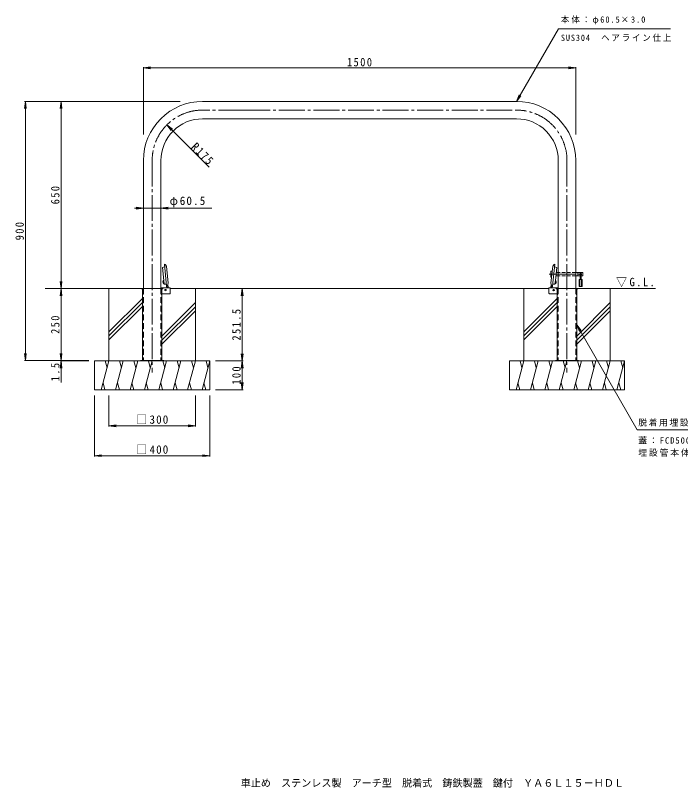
# Model space of a CAD drawing. Units: millimetres, scale not verified. Extents: x -1722 to 1797, y -1370 to 1312.
# Drawn here: x -1722 to 586, y -1370 to 1312 of the extents above; entities that cross this region are included whole.
import ezdxf
from ezdxf.enums import TextEntityAlignment as Align

# ---------------------------------------------------------------- set-up
doc = ezdxf.new("R2010")
doc.units = ezdxf.units.MM
doc.header["$LTSCALE"] = 10
for name, pattern in [('CHAIN1', [8, 5, -1, 1, -1]), ('CHAIN2', [12, 9, -1, 1, -1]), ('DASHED1', [1.8, 1.2, -0.6]), ('DASHED2', [3, 2, -1])]:
    doc.linetypes.add(name, pattern=pattern)
for name, color, linetype, lineweight in [('C-0', 4, 'Continuous', 9), ('C-1', 7, 'Continuous', 9), ('C-2', 3, 'Continuous', 9), ('C-3', 3, 'DASHED2', 9), ('C-4', 7, 'Continuous', 9), ('C-5', 7, 'Continuous', 9), ('C-6', 2, 'Continuous', 9), ('C-9', 7, 'Continuous', 9), ('C-A', 2, 'Continuous', 9), ('C-B', 2, 'Continuous', 9), ('C-E', 6, 'Continuous', 5)]:
    doc.layers.add(name, color=color, linetype=linetype, lineweight=lineweight)
doc.layers.add('F-F_F-Fﾚｲﾔ', color=2, linetype='Continuous')
doc.styles.add('ＭＳ ゴシック', font='')
doc.styles.get('ＭＳ ゴシック').set_extended_font_data('MS Gothic')

msp = doc.modelspace()

# ---------------------------------------------------------------- linework, layer by layer
at = {"layer": 'C-0', "color": 7, "linetype": 'CHAIN2'}
for p, q in [((-927.44, 982.91), (-1072.19, 982.92)), ((-927.44, 982.91), (17.31, 982.92)), ((-1247.19, 807.92), (-1247.19, 71.26)), ((192.31, 807.92), (192.31, 71.26)), ((130.92, 413.17), (249.53, 413.17))]:
    msp.add_line(p, q, dxfattribs=at)
at = {"layer": 'C-0'}
for p, q in [((-1204.64, 438.05), (-1211.63, 436.42)), ((-1196.82, 371.96), (-1204.74, 447.36)), ((-1204.49, 447.57), (-1202.1, 446.92)), ((-1202.1, 446.92), (-1197.49, 440.58)), ((-1191.28, 381.47), (-1197.49, 440.58)), ((136.39, 381.47), (142.61, 440.58)), ((147.22, 446.92), (142.61, 440.58)), ((149.76, 438.05), (156.75, 436.42)), ((-1198.32, 377.9), (-1205.5, 378.04)), ((-1191.28, 381.47), (-1192.46, 378.39)), ((136.39, 381.47), (137.58, 378.39)), ((143.43, 377.9), (150.61, 378.04)), ((-1284.69, 363.16), (-1284.69, 361.66)), ((-1284.69, 363.16), (-1284.69, 361.66)), ((-1284.69, 363.16), (-1209.69, 363.16)), ((-1284.69, 361.66), (-1281.19, 361.66)), ((-1281.19, 361.66), (-1281.19, 113.16)), ((-1213.19, 361.66), (-1213.19, 113.16)), ((-1209.69, 361.66), (-1213.19, 361.66)), ((-1209.69, 363.16), (-1209.69, 361.66)), ((154.81, 363.17), (154.81, 361.67)), ((154.81, 363.17), (154.81, 361.67)), ((154.81, 363.17), (229.81, 363.17)), ((154.81, 361.67), (158.31, 361.67)), ((158.31, 361.67), (158.31, 113.17)), ((226.31, 361.67), (226.31, 113.17)), ((229.81, 361.67), (226.31, 361.67)), ((229.81, 363.17), (229.81, 361.67))]:
    msp.add_line(p, q, dxfattribs=at)
at = {"layer": 'C-0', "linetype": 'DASHED2'}
for p, q in [((-1279.69, 361.66), (-1279.69, 113.16)), ((-1214.69, 361.66), (-1214.69, 113.16)), ((159.81, 361.67), (159.81, 113.17)), ((224.81, 361.67), (224.81, 113.17))]:
    msp.add_line(p, q, dxfattribs=at)
at = {"layer": 'C-0'}
for points in [[(-1211.63, 436.42), (-1206.84, 390.83), (-1206.84, 390.77)], [(141.93, 371.96), (149.88, 447.65), (147.22, 446.92)], [(156.75, 436.42), (151.96, 390.83), (151.95, 390.77)]]:
    msp.add_lwpolyline(points, dxfattribs=at)
at = {"layer": 'C-0', "color": 7, "linetype": 'CHAIN2'}
for centre, start, end in [((-1072.19, 807.92), 89.99976, 180), ((17.31, 807.92), 0, 90.00024)]:
    msp.add_arc(centre, 175, start, end, dxfattribs=at)
at = {"layer": 'C-0'}
for centre, radius, start, end in [((-1204.54, 447.38), 0.2, 74.79398, 186), ((-1204.87, 439.02), 1, 283.12502, 6), ((149.98, 439.02), 1, 174, 256.87498), ((149.65, 447.38), 0.2, 354, 105.20602), ((-1198.34, 376.9), 1, 6, 88.87498), ((143.45, 376.9), 1, 91.12502, 174), ((-1196.62, 371.98), 0.2, 186, 297.20602), ((141.73, 371.98), 0.2, 242.79398, 354)]:
    msp.add_arc(centre, radius, start, end, dxfattribs=at)
at = {"layer": 'C-0', "linetype": 'DASHED2'}
for centre, start, end in [((-1281.19, 361.66), 0, 90), ((-1213.19, 361.66), 90, 180), ((158.31, 361.67), 0, 90), ((226.31, 361.67), 90, 180)]:
    msp.add_arc(centre, 1.5, start, end, dxfattribs=at)
at = {"layer": 'C-1', "color": 4}
for p, q in [((-1206.84, 390.77), (-1205.5, 378.04)), ((-1192.46, 378.39), (-1194.38, 373.41)), ((137.58, 378.39), (139.49, 373.41)), ((151.95, 390.77), (150.61, 378.04)), ((-1194.38, 373.41), (-1196.52, 371.8)), ((139.49, 373.41), (141.64, 371.8))]:
    msp.add_line(p, q, dxfattribs=at)
at = {"layer": 'C-1', "color": 3}
for p, q in [((-1185.94, 365.47), (-1216.94, 365.47)), ((-1184.44, 346.47), (-1184.44, 363.97)), ((129.56, 346.47), (129.56, 363.97)), ((131.06, 365.47), (162.06, 365.47)), ((-1185.94, 344.97), (-1213.19, 344.97)), ((131.06, 344.97), (158.31, 344.97))]:
    msp.add_line(p, q, dxfattribs=at)
at = {"layer": 'C-1'}
for p, q in [((-1287.19, 113.16), (-1287.19, 111.66)), ((-1207.19, 113.16), (-1287.19, 113.16)), ((-1259.69, 113.16), (-1259.69, 111.66)), ((-1234.69, 113.16), (-1234.69, 111.66)), ((-1207.19, 113.16), (-1207.19, 111.66)), ((152.31, 113.17), (152.31, 111.67)), ((232.31, 113.17), (152.31, 113.17)), ((179.81, 113.17), (179.81, 111.67)), ((204.81, 113.17), (204.81, 111.67)), ((232.31, 113.17), (232.31, 111.67))]:
    msp.add_line(p, q, dxfattribs=at)
at = {"layer": 'C-1', "color": 3}
for centre, start, end in [((-1185.94, 363.97), 0, 90), ((131.06, 363.97), 90, 180), ((-1185.94, 346.47), 270, 0), ((131.06, 346.47), 180, 270)]:
    msp.add_arc(centre, 1.5, start, end, dxfattribs=at)
at = {"layer": 'C-2'}
for p, q in [((-927.44, 1013.16), (-1072.19, 1013.17)), ((-927.44, 1013.16), (17.31, 1013.17)), ((-927.44, 952.66), (-1072.19, 952.67)), ((-927.44, 952.66), (17.31, 952.67)), ((-1277.44, 807.92), (-1277.44, 363.17)), ((-1216.94, 807.92), (-1216.94, 363.17)), ((162.06, 807.92), (162.06, 363.17)), ((222.56, 807.92), (222.56, 363.17))]:
    msp.add_line(p, q, dxfattribs=at)
for centre, radius, start, end in [((-1072.19, 807.92), 205.25, 89.99977, 180), ((17.31, 807.92), 205.25, 0, 90.00023), ((-1072.19, 807.92), 144.75, 89.9998, 180), ((17.31, 807.92), 144.75, 0, 90.0002)]:
    msp.add_arc(centre, radius, start, end, dxfattribs=at)
at = {"layer": 'C-3'}
for p, q in [((-1277.44, 363.16), (-1277.44, 113.16)), ((-1216.94, 363.16), (-1216.94, 113.16)), ((162.06, 363.17), (162.06, 113.17)), ((222.56, 363.17), (222.56, 113.17))]:
    msp.add_line(p, q, dxfattribs=at)
at = {"layer": 'C-4'}
for p, q in [((-1277.44, 1129.42), (-1252.66, 1132.68)), ((-1277.44, 1132.42), (-1277.44, 897.83)), ((-1277.44, 1129.42), (-1252.66, 1126.16)), ((-1277.44, 1129.42), (222.56, 1129.42)), ((222.56, 1129.42), (197.77, 1132.68)), ((222.56, 1129.42), (197.77, 1126.16)), ((222.56, 1132.42), (222.56, 897.83)), ((-1687.06, 1013.17), (-1690.33, 988.38)), ((-1690.06, 1013.17), (-1150.49, 1013.17)), ((-1687.06, 1013.17), (-1687.06, 113.17)), ((-1687.06, 1013.17), (-1683.8, 988.38)), ((-1563.42, 1013.17), (-1566.68, 988.38)), ((-1563.42, 1013.17), (-1563.42, 363.17)), ((-1563.42, 1013.17), (-1560.16, 988.38)), ((-1195.9, 931.7), (-1180.68, 911.86)), ((-1277.44, 642.44), (-1302.23, 645.7)), ((-1216.94, 642.44), (-1192.16, 645.7)), ((-1039.84, 642.44), (-1307.91, 642.44)), ((-1277.44, 642.44), (-1302.23, 639.18)), ((-1277.44, 642.44), (-1277.44, 640.64)), ((-1216.94, 642.44), (-1216.94, 640.64)), ((-1216.94, 642.44), (-1192.16, 639.18)), ((-1563.42, 363.17), (-1566.68, 387.95)), ((-1563.42, 363.17), (-1560.16, 387.95)), ((-1563.42, 363.17), (-1566.68, 338.38)), ((-1563.42, 363.17), (-1563.42, 111.66)), ((-1563.42, 363.17), (-1560.16, 338.38)), ((-934.8, 363.16), (-938.06, 338.38)), ((-934.8, 111.66), (-934.8, 363.16)), ((-934.8, 363.16), (-931.53, 338.38)), ((-1687.06, 113.17), (-1690.33, 137.95)), ((-1687.06, 113.17), (-1683.8, 137.95)), ((-1563.42, 113.17), (-1566.68, 137.95)), ((-1563.42, 113.17), (-1566.68, 137.95)), ((-1563.42, 113.17), (-1560.16, 137.95)), ((-1563.42, 113.17), (-1560.16, 137.95)), ((-934.8, 111.66), (-938.06, 136.45)), ((-934.8, 111.66), (-931.53, 136.45)), ((-1690.06, 113.17), (-1467.19, 113.17)), ((-1563.42, 111.66), (-1566.68, 86.88)), ((-1566.42, 111.66), (-1467.19, 111.66)), ((-1563.42, 111.66), (-1560.16, 86.88)), ((-1563.42, 111.66), (-1563.42, 36.72)), ((-931.8, 111.66), (-1027.19, 111.66)), ((-934.8, 111.66), (-938.06, 86.88)), ((-934.8, 11.66), (-934.8, 111.66)), ((-934.8, 111.66), (-931.53, 86.88)), ((-934.8, 11.66), (-938.06, 36.45)), ((-934.8, 11.66), (-931.53, 36.45)), ((-931.8, 11.66), (-1027.19, 11.66)), ((-1447.19, -220.44), (-1447.19, -8.33)), ((-1397.19, -116.33), (-1397.19, -8.33)), ((-1097.19, -116.33), (-1097.19, -8.33)), ((-1047.19, -220.44), (-1047.19, -8.33)), ((-1397.19, -113.33), (-1372.41, -110.06)), ((-1397.19, -113.33), (-1097.19, -113.33)), ((-1397.19, -113.33), (-1372.41, -116.59)), ((-1097.19, -113.33), (-1121.98, -110.06)), ((-1097.19, -113.33), (-1121.98, -116.59)), ((-1447.19, -217.44), (-1422.41, -214.18)), ((-1047.19, -217.44), (-1071.98, -214.18)), ((-1447.19, -217.44), (-1047.19, -217.44)), ((-1447.19, -217.44), (-1422.41, -220.7)), ((-1047.19, -217.44), (-1071.98, -220.7))]:
    msp.add_line(p, q, dxfattribs=at)
msp.add_lwpolyline([(-1049.45, 785.15), (-1195.9, 931.7), (-1176.06, 916.48)], dxfattribs=at)
at = {"layer": 'C-5'}
for p, q in [((17.31, 1013.17), (162.75, 1265.08)), ((162.75, 1265.08), (551.12, 1265.09)), ((17.31, 1013.17), (26.87, 1036.26)), ((17.31, 1013.17), (32.52, 1033)), ((226.31, 236.8), (235.87, 213.71)), ((226.31, 236.8), (435.42, -127.99)), ((226.31, 236.8), (241.53, 216.97)), ((435.42, -127.99), (857.43, -127.99))]:
    msp.add_line(p, q, dxfattribs=at)
at = {"layer": 'C-6', "color": 7}
for p, q in [((135.74, 404.17), (135.74, 422.17)), ((136.74, 423.17), (140.78, 423.17)), ((138.67, 403.17), (136.74, 403.17)), ((162.06, 407.17), (153.67, 407.17)), ((162.06, 419.17), (154.93, 419.17)), ((246.74, 419.17), (222.56, 419.17)), ((246.74, 407.17), (222.56, 407.17)), ((229.74, 419.17), (229.74, 407.17)), ((247.74, 418.17), (247.74, 408.17))]:
    msp.add_line(p, q, dxfattribs=at)
at = {"layer": 'C-6', "color": 7, "linetype": 'DASHED1'}
for p, q in [((222.56, 419.17), (162.06, 419.17)), ((222.56, 407.17), (162.06, 407.17))]:
    msp.add_line(p, q, dxfattribs=at)
at = {"layer": 'C-6', "color": 7, "linetype": 'CHAIN1'}
msp.add_line((239.74, 417.68), (239.74, 408.62), dxfattribs=at)
at = {"layer": 'C-6'}
for p, q in [((-1208.94, 387.79), (-1209.65, 386.91)), ((-1209.65, 386.91), (-1208.45, 387.03)), ((-1209.19, 382.53), (-1209.65, 386.91)), ((-1209.19, 382.53), (-1207.99, 382.66)), ((-1208.31, 381.82), (-1209.19, 382.53)), ((-1208.94, 387.79), (-1208.54, 387.83)), ((-1208.31, 381.82), (-1207.91, 381.86)), ((-1191.31, 365.47), (-1192.62, 377.98)), ((136.42, 365.47), (137.74, 377.98)), ((153.42, 381.82), (153.02, 381.86)), ((154.3, 382.53), (153.11, 382.66)), ((153.42, 381.82), (154.3, 382.53)), ((154.76, 386.91), (153.57, 387.03)), ((154.05, 387.79), (153.65, 387.83)), ((154.05, 387.79), (154.76, 386.91)), ((154.3, 382.53), (154.76, 386.91))]:
    msp.add_line(p, q, dxfattribs=at)
at = {"layer": 'C-6', "color": 6, "lineweight": 5}
for p, q in [((-1284.69, 363.17), (-1618.44, 363.17)), ((-1184.44, 363.16), (129.56, 363.17)), ((222.56, 363.17), (498.97, 363.17))]:
    msp.add_line(p, q, dxfattribs=at)
at = {"layer": 'C-6', "color": 7}
for centre, radius, start, end in [((136.74, 422.17), 1, 90, 180), ((136.74, 404.17), 1, 180, 270), ((239.74, 413.17), 3.5, 310.00473, 229.99223), ((246.74, 418.17), 1, 0, 90), ((246.74, 408.17), 1, 270, 0)]:
    msp.add_arc(centre, radius, start, end, dxfattribs=at)
at = {"layer": 'C-9'}
for p, q in [((-1196.13, 365.47), (-1196.82, 371.96)), ((-1192.92, 365.47), (-1193.88, 374.69)), ((138.03, 365.47), (139, 374.69)), ((141.25, 365.47), (141.93, 371.96))]:
    msp.add_line(p, q, dxfattribs=at)
at = {"layer": 'C-A'}
for p, q in [((237.49, 411.92), (237.49, 394.17)), ((241.99, 411.92), (241.99, 394.17)), ((234.74, 394.17), (234.74, 370.67)), ((234.74, 394.17), (244.74, 394.17)), ((236.99, 394.17), (236.99, 370.67)), ((242.49, 394.17), (242.49, 370.67)), ((244.74, 394.17), (244.74, 370.67)), ((234.74, 370.67), (244.74, 370.67))]:
    msp.add_line(p, q, dxfattribs=at)
msp.add_arc((239.74, 411.92), 2.25, 0, 180, dxfattribs=at)
at = {"layer": 'C-B'}
for p, q in [((-1208.75, 389.82), (-1208.39, 390.61)), ((-1208.75, 389.82), (-1207.7, 379.87)), ((-1208.39, 390.61), (-1206.84, 390.77)), ((-1207.7, 379.87), (-1207.19, 379.17)), ((-1207.19, 379.17), (-1205.63, 379.33)), ((152.31, 379.17), (150.75, 379.33)), ((153.51, 390.61), (151.95, 390.77)), ((152.82, 379.87), (152.31, 379.17)), ((153.86, 389.82), (152.82, 379.87)), ((153.86, 389.82), (153.51, 390.61))]:
    msp.add_line(p, q, dxfattribs=at)
at = {"layer": 'C-E'}
for p, q in [((-1481.41, 363.16), (-1284.69, 363.16)), ((-1397.19, 111.66), (-1397.19, 363.16)), ((-1184.44, 363.16), (-1013.79, 363.16)), ((-1097.19, 111.66), (-1097.19, 363.16)), ((-541.91, 363.17), (129.56, 363.17)), ((42.31, 111.67), (42.31, 363.17)), ((229.81, 363.17), (425.71, 363.17)), ((342.31, 111.67), (342.31, 363.17)), ((-1281.19, 328.97), (-1397.19, 212.97)), ((158.31, 328.97), (42.31, 212.97)), ((-1281.19, 314.83), (-1397.19, 198.83)), ((-1281.19, 300.69), (-1397.19, 184.69)), ((-1097.19, 314.09), (-1213.19, 198.09)), ((-1097.19, 299.95), (-1213.19, 183.95)), ((158.31, 314.83), (42.31, 198.83)), ((158.31, 300.69), (42.31, 184.69)), ((342.31, 314.09), (226.31, 198.09)), ((342.31, 299.95), (226.31, 183.95)), ((-1097.19, 285.81), (-1213.19, 169.81)), ((342.31, 285.81), (226.31, 169.81)), ((-1447.19, 111.66), (-1047.19, 111.66)), ((-1447.19, 11.66), (-1447.19, 111.66)), ((-1397.19, 111.66), (-1423.99, 11.66)), ((-1410.24, 111.66), (-1403.72, 87.31)), ((-1347.19, 111.66), (-1373.99, 11.66)), ((-1360.24, 111.66), (-1353.72, 87.31)), ((-1297.19, 111.66), (-1323.99, 11.66)), ((-1310.24, 111.66), (-1303.72, 87.31)), ((-1247.19, 111.66), (-1273.99, 11.66)), ((-1260.24, 111.66), (-1253.72, 87.31)), ((-1197.19, 111.66), (-1223.99, 11.66)), ((-1210.24, 111.66), (-1203.72, 87.31)), ((-1147.19, 111.66), (-1173.99, 11.66)), ((-1160.24, 111.66), (-1153.72, 87.31)), ((-1097.19, 111.66), (-1123.99, 11.66)), ((-1110.24, 111.66), (-1103.72, 87.31)), ((-1047.19, 111.66), (-1073.99, 11.66)), ((-1060.24, 111.66), (-1053.72, 87.31)), ((-1047.19, 11.66), (-1047.19, 111.66)), ((-7.69, 111.67), (392.31, 111.67)), ((-7.69, 11.67), (-7.69, 111.67)), ((42.31, 111.67), (15.51, 11.67)), ((29.26, 111.67), (35.78, 87.32)), ((92.31, 111.67), (65.51, 11.67)), ((79.26, 111.67), (85.78, 87.32)), ((142.31, 111.67), (115.51, 11.67)), ((129.26, 111.67), (135.78, 87.32)), ((192.31, 111.67), (165.51, 11.67)), ((179.26, 111.67), (185.78, 87.32)), ((242.31, 111.67), (215.51, 11.67)), ((229.26, 111.67), (235.78, 87.32)), ((292.31, 111.67), (265.51, 11.67)), ((279.26, 111.67), (285.78, 87.32)), ((342.31, 111.67), (315.51, 11.67)), ((329.26, 111.67), (335.78, 87.32)), ((392.31, 111.67), (365.51, 11.67)), ((379.26, 111.67), (385.78, 87.32)), ((392.31, 11.67), (392.31, 111.67)), ((-1410.94, 11.66), (-1417.46, 36.01)), ((-1360.94, 11.66), (-1367.46, 36.01)), ((-1310.94, 11.66), (-1317.46, 36.01)), ((-1260.94, 11.66), (-1267.46, 36.01)), ((-1210.94, 11.66), (-1217.46, 36.01)), ((-1160.94, 11.66), (-1167.46, 36.01)), ((-1110.94, 11.66), (-1117.46, 36.01)), ((-1060.94, 11.66), (-1067.46, 36.01)), ((28.56, 11.67), (22.04, 36.02)), ((78.56, 11.67), (72.04, 36.02)), ((128.56, 11.67), (122.04, 36.02)), ((178.56, 11.67), (172.04, 36.02)), ((228.56, 11.67), (222.04, 36.02)), ((278.56, 11.67), (272.04, 36.02)), ((328.56, 11.67), (322.04, 36.02)), ((378.56, 11.67), (372.04, 36.02)), ((-1447.19, 11.66), (-1047.19, 11.66)), ((-7.69, 11.67), (392.31, 11.67))]:
    msp.add_line(p, q, dxfattribs=at)
at = {"layer": 'C-E', "color": 4, "lineweight": 9}
for centre in [(-1200.84, 357.67), (145.96, 357.67)]:
    msp.add_circle(centre, 2.5, dxfattribs=at)

# ---------------------------------------------------------------- texts
at = {"layer": 'C-4', "color": 2, "char_height": 29.33, "attachment_point": 7, "style": 'ＭＳ ゴシック'}
for s, insert in [('\\T1.28;\\W0.9;1500', (-571.19, 1134.42)), ('\\T1.22;\\W0.95;φ60.5', (-1186.48, 645.44)), ('\\T1.21;\\W0.95;□300', (-1302.19, -107.33)), ('\\T1.21;\\W0.95;□400', (-1302.19, -211.44))]:
    msp.add_mtext(s, dxfattribs=dict(at, insert=insert))
for s, insert, rotation in [('\\T1.28;\\W0.9;R175', (-1114.13, 851.94), 315), ('\\T1.27;\\W0.9;650', (-1568.42, 655.67), 90), ('\\T1.27;\\W0.9;900', (-1692.06, 530.67), 90), ('\\T1.28;\\W0.9;251.5', (-939.8, 182.41), 90), ('\\T1.27;\\W0.9;250', (-1568.42, 205.67), 90), ('\\T1.27;\\W0.9;1.5', (-1568.42, 41.25), 90), ('\\T1.27;\\W0.9;100', (-939.8, 29.16), 90)]:
    msp.add_mtext(s, dxfattribs=dict(at, insert=insert, rotation=rotation))
at = {"layer": 'C-5', "char_height": 21.99, "attachment_point": 7, "style": 'ＭＳ ゴシック'}
for s, insert in [('\\T1.25;\\W0.95;本体：φ60.5×3.0', (171.12, 1280.49)), ('\\T1.22;\\W0.95;SUS304\u3000ヘアライン仕上', (171.12, 1220.74)), ('\\T1.17;脱着用埋設管', (439.63, -116.12)), ('\\T1.21;蓋：FCD500\u3000溶融亜鉛めっき', (439.63, -177.91)), ('\\T1.2;埋設管本体：SUS', (439.63, -220.46))]:
    msp.add_mtext(s, dxfattribs=dict(at, insert=insert))
at = {"layer": 'C-5', "color": 2, "insert": (362.64, 368.39), "char_height": 29.33, "attachment_point": 7, "style": 'ＭＳ ゴシック'}
msp.add_mtext('\\T1.22;\\W0.95;▽G.L.', dxfattribs=at)
at = {"layer": 'F-F_F-Fﾚｲﾔ', "style": 'ＭＳ ゴシック'}
msp.add_text('車止め\u3000ステンレス製\u3000アーチ型\u3000脱着式\u3000鋳鉄製蓋\u3000鍵付\u3000ＹＡ６Ｌ１５－ＨＤＬ', height=25.66, dxfattribs=at).set_placement((-940, -1374.79), align=Align.BOTTOM_LEFT)

doc.saveas('drawing.dxf')
